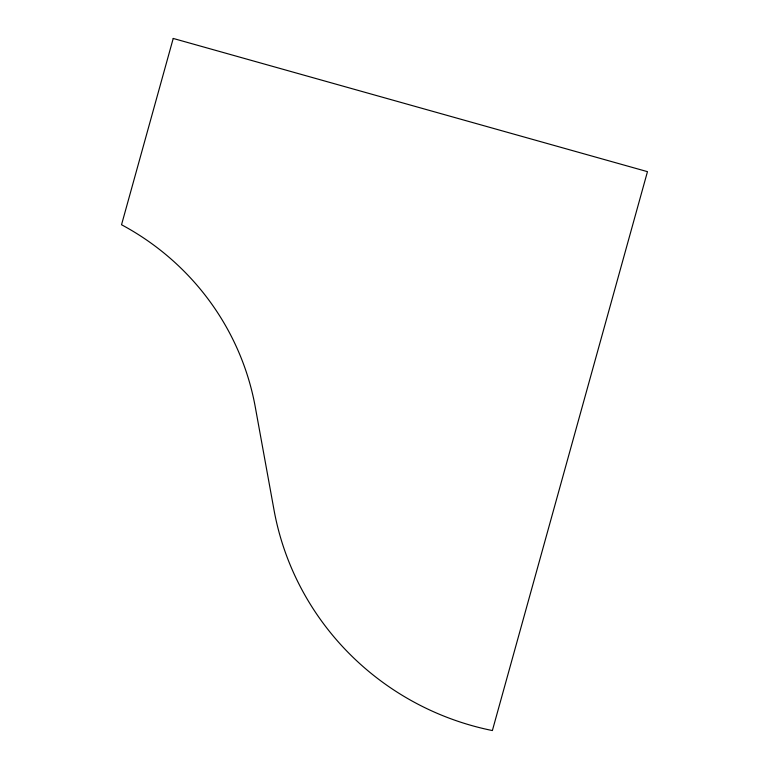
<?xml version="1.0" encoding="UTF-8"?>
<svg xmlns="http://www.w3.org/2000/svg" width="769" height="769" viewBox="0 0 769 769"><rect width="100%" height="100%" fill="white"/><g stroke="black" fill="none" stroke-linecap="round" stroke-linejoin="round"><path stroke-width="1.15" d="M173.227 38.45L121.531 224.75A259.932 254.981 20.3 0 1 255.27 406.964L274.033 510.068A275.119 269.881 20.3 0 0 492.381 730.55L647.469 171.66L173.227 38.45"/></g></svg>
